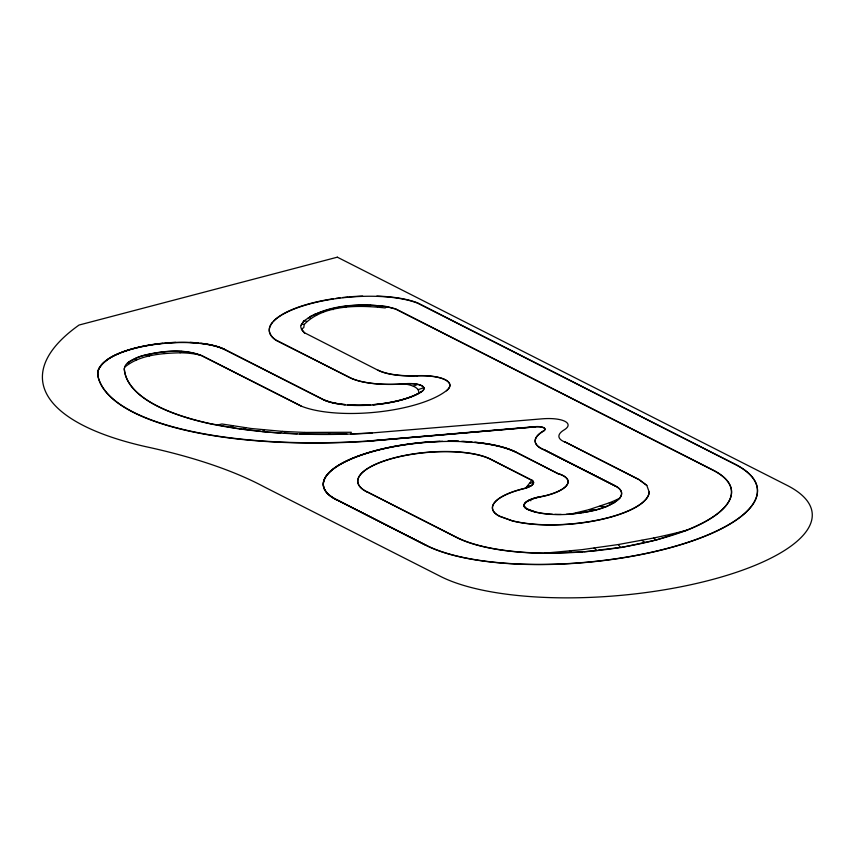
<?xml version="1.0" encoding="UTF-8"?>
<svg xmlns="http://www.w3.org/2000/svg" width="855" height="855" viewBox="0 0 855 855"><rect width="100%" height="100%" fill="white"/><g stroke="black" fill="none" stroke-linecap="round" stroke-linejoin="round"><path stroke-width="1.28" d="M646.786 485.458L639.091 479.719L564.845 441.853L639.07 479.548L646.765 485.287L649.202 492.053A80.135 26.088 -5.1 0 1 598.842 520.022A80.135 26.088 -5.1 0 1 512.081 520.845L499.63 516.356A56.954 18.543 -5.1 0 1 523.581 488.771L525.75 488.173A18.254 5.942 -5.1 0 0 531.917 480.307L490.588 459.135A71.168 23.171 -5.1 0 0 394.112 457.853A71.168 23.171 -5.1 0 0 366.742 491.678L456.666 537.506A147.263 47.944 -5.1 0 0 544.763 553.324C592.996 553.174 641.613 547.008 687.035 530.207A147.263 47.944 -5.1 0 0 712.942 470.186L395.609 309.04L386.92 306.763L385.188 307.939C359.153 305.096 323.671 304.262 304.23 324.43L303.792 327.604L301.42 329.218C310.13 338.666 298.245 328.299 301.227 324.943L304.027 320.711L301.238 325.124M372.117 433.1C318.274 436.05 263.832 434.778 210.854 423.941A263.265 85.714 -5.1 0 1 124.306 368.89C124.574 363.664 130.142 360.799 134.63 358.715A30.053 9.79 -5.1 0 1 147.017 354.558C164.865 350.678 184.445 348.819 201.812 355.616L301.291 406.136A83.79 27.275 -5.1 0 0 377.483 412.035A83.79 27.275 -5.1 0 0 446.524 390.564L446.545 390.746A37.502 12.205 -5.1 0 0 417.229 375.858A52.529 17.1 -5.1 0 1 378.134 370.311L304.551 332.777M359.228 306.272L359.485 305.096M329.816 432.694L328.491 434.255M124.691 367.19C139.365 354.921 161.264 353.286 180.084 352.794L181.346 351.373M558.123 473.542A42.119 13.712 -5.1 0 1 546.089 495.494L536.737 497.492A23.651 7.695 -5.1 0 0 524.607 503.638L524.115 505.914L527.065 509.153A50.648 16.491 -5.1 0 0 570.403 514.176C587.406 512.081 606.43 510.179 619.693 498.219A50.648 16.491 -5.1 0 0 615.215 485.993L544.571 449.869A52.326 17.036 -5.1 0 1 543.449 430.899L543.481 431.166A52.326 17.036 -5.1 0 0 544.603 450.136L615.215 485.993M369.296 306.25L370.546 305.032M377.333 306.774L378.626 305.524M564.856 442.024A33.751 10.987 -5.1 0 1 564.14 429.905A25.554 8.326 -5.1 0 0 564.877 421.301A25.554 8.326 -5.1 0 0 542.316 418.822L372.096 432.929L350.689 433.945L351.309 432.267L304.925 432.438L302.392 434.244L299.752 433.923M127.577 362.841L134.652 358.886A30.053 9.79 -5.1 0 1 147.039 354.729C164.876 350.849 184.456 348.99 201.823 355.787L301.291 406.136M246.037 427.831L243.493 429.274M264.484 429.937L261.993 431.529L268.267 432.064M304.925 432.438L282.684 431.401L280.087 432.972L269.517 432.202M272.499 322.228A81.717 26.601 -5.1 0 0 276.154 340.14L349.727 377.6A63.484 20.67 -5.1 0 0 405.056 383.82A18.97 6.177 -5.1 0 1 421.59 385.68A18.97 6.177 -5.1 0 1 421.152 391.996L415.445 394.978A57.531 18.735 -5.1 0 1 373.069 404.736M233.244 425.961L230.316 427.233M309.66 316.756C333.397 305.224 361.034 303.076 386.92 306.763L386.909 306.592C359.185 303.29 327.508 304.081 304.038 320.882L306.496 321.202M413.446 386.289L417.379 384.494M619.693 498.219A117.359 38.208 -5.1 0 1 609.316 502.836L588.924 509.666L570.403 514.176M418.042 389.666L423.77 387.743M366.742 491.678L456.656 537.335A147.263 47.944 -5.1 0 0 544.742 553.153L581.763 549.69L618.197 544.56L620.709 547.628L656.298 539.986L687.025 530.036A147.263 47.944 -5.1 0 0 712.92 470.004L395.598 308.869L386.909 306.592M499.63 516.356L499.619 516.185A56.954 18.543 -5.1 0 1 523.559 488.6L525.74 488.002A18.254 5.942 -5.1 0 0 531.896 480.136M527.065 509.153A23.651 7.695 -5.1 0 1 539.9 497.065L546.099 495.676A42.119 13.712 -5.1 0 0 558.144 473.713L517.564 452.851M618.197 544.56L653.477 538.03A292.773 95.322 -5.1 0 0 687.035 530.207L687.025 530.036M529.512 483.374L533.541 482.412M527.118 486.431L530.902 485.79M583.954 551.796L597.057 550.428L594.001 548.141M598.35 550.096L619.383 547.617M120.063 352.859A66.85 21.77 -5.1 0 0 106.971 359.827A90.406 29.433 -5.1 0 0 97.844 375.559A285.121 92.821 -5.1 0 0 368.003 441.02L535.08 426.645A9.768 3.185 -5.1 0 1 543.78 427.682A9.768 3.185 -5.1 0 1 543.459 430.995M368.003 441.116L535.102 426.912A9.768 3.185 -5.1 0 1 543.791 427.853A9.768 3.185 -5.1 0 1 543.481 431.166M97.844 375.559L97.865 375.826A285.121 92.821 -5.1 0 0 368.024 441.287L535.102 426.912M609.316 502.836L614.478 502.601M346.884 433.923L302.381 434.073M544.742 553.153L582.65 551.945M304.23 324.43L301.676 324.269M599.547 506.395L606.302 506.641M284.01 433.025L297.123 433.774M589.202 509.591L595.732 510.061M282.684 431.401L251.039 428.494L221.979 423.995L217.576 424.967M238.823 428.75L260.657 431.209M310.515 318.039L308.292 317.579M237.605 428.537L210.843 423.77A263.265 85.714 -5.1 0 1 124.285 368.708L124.306 368.89M528.924 500.261L530.966 500.667M316.884 314.758L314.811 314.17M127.587 363.012L129.479 363.482M528.005 509.227L534.909 511.718M499.619 516.185L512.06 520.674A80.135 26.088 -5.1 0 0 598.821 519.851A80.135 26.088 -5.1 0 0 649.191 491.882M323.147 312.353L321.555 311.594M376.873 296.087A81.717 26.601 -5.1 0 1 417.732 302.948L735.065 464.19A177.423 57.766 -5.1 0 1 666.836 548.504A177.423 57.766 -5.1 0 1 426.292 545.308L336.378 499.651A103.444 33.676 -5.1 0 1 341.915 463.367A103.444 33.676 -5.1 0 1 442.676 441.33M97.865 375.826A90.406 29.433 -5.1 0 1 106.993 360.094A66.85 21.77 -5.1 0 1 165.058 343.304A66.85 21.77 -5.1 0 1 224.897 349.727L324.376 400.247A57.531 18.735 -5.1 0 0 415.455 395.149L421.141 391.9A18.97 6.177 -5.1 0 0 421.579 385.584A18.97 6.177 -5.1 0 0 405.046 383.724A63.484 20.67 -5.1 0 1 349.716 377.504L276.176 340.408A81.717 26.601 -5.1 0 1 311.038 303.568A81.717 26.601 -5.1 0 1 417.753 303.226L735.076 464.361A177.423 57.766 -5.1 0 1 666.847 548.675A177.423 57.766 -5.1 0 1 426.303 545.479L336.378 499.555A103.444 33.676 -5.1 0 1 408.679 444.023M544.582 449.965L615.194 485.822A50.648 16.491 -5.1 0 1 583.473 512.455M336.4 499.822A103.444 33.676 -5.1 0 1 376.179 450.671A103.444 33.676 -5.1 0 1 516.42 452.53L558.144 473.713M366.752 491.849A71.168 23.171 -5.1 0 1 394.123 458.034A71.168 23.171 -5.1 0 1 490.599 459.317L531.917 480.307L525.74 488.002M581.507 511.632L583.484 512.637M201 343.283A66.85 21.77 -5.1 0 1 224.865 349.46L324.366 400.076A57.531 18.735 -5.1 0 0 330.254 402.085M149.475 355.969L147.017 354.558M136.597 359.87L134.63 358.715M336.378 499.555L426.303 545.479M333.087 309.681L331.954 308.698M641.881 540.36L644.82 542.391M569.462 551.069L571.343 552.309M653.477 538.03L656.298 539.986M345.805 307.469L345.27 306.336M164.577 353.51L164.299 351.726M539.9 497.065L539.879 496.798A23.651 7.695 -5.1 0 0 527.054 508.971A50.648 16.491 -5.1 0 0 552.351 514.261M516.42 452.53L516.399 452.263A103.444 33.676 -5.1 0 0 501.746 446.844M378.134 370.311L378.113 370.14A52.529 17.1 -5.1 0 0 417.219 375.687L417.229 375.858M418.234 393.524L418.245 393.695A34.04 11.083 -5.1 0 0 405.067 383.991L405.046 383.724M324.376 400.247L324.355 399.98A57.531 18.735 -5.1 0 0 330.244 401.989M200.017 354.921L200.038 355.092A45.026 14.663 -5.1 0 0 180.084 352.794M273.493 321.117A81.717 26.601 -5.1 0 1 280.964 315.228M282.129 314.512A81.717 26.601 -5.1 0 1 333.397 298.737M336.026 298.363A81.717 26.601 -5.1 0 1 340.001 297.839M342.663 297.519A81.717 26.601 -5.1 0 1 347.985 296.984M349.31 296.867A81.717 26.601 -5.1 0 1 362.638 296.087M421.141 391.9A57.531 18.735 -5.1 0 1 382.602 403.571M379.043 404.03A57.531 18.735 -5.1 0 1 373.058 404.639M369.456 404.896A57.531 18.735 -5.1 0 1 349.054 404.917M340.653 404.073A57.531 18.735 -5.1 0 0 345.367 404.629A57.531 18.735 -5.1 0 1 331.355 402.384M337.308 403.56A57.531 18.735 -5.1 0 1 331.345 402.288M121.314 352.378A66.85 21.77 -5.1 0 1 140.306 346.788M141.535 346.521A66.85 21.77 -5.1 0 1 155.428 344.116M157.812 343.806A66.85 21.77 -5.1 0 1 162.621 343.261M165.026 343.037A66.85 21.77 -5.1 0 1 175.863 342.374M189.992 342.417A66.85 21.77 -5.1 0 1 198.542 343.015A66.85 21.77 -5.1 0 0 165.036 343.133M582.202 512.658A50.648 16.491 -5.1 0 1 566.438 514.25M561.19 514.411A50.648 16.491 -5.1 0 1 554.842 514.357M411.223 443.681A103.444 33.676 -5.1 0 1 416.353 443.072M418.929 442.794A103.444 33.676 -5.1 0 1 439.983 441.319M447.999 441.137A103.444 33.676 -5.1 0 1 458.558 441.233M462.587 441.372A103.444 33.676 -5.1 0 1 471.757 441.939M475.551 442.281A103.444 33.676 -5.1 0 1 500.335 446.46M370.664 404.917A57.531 18.735 -5.1 0 1 347.814 404.928M163.839 343.24A66.85 21.77 -5.1 0 0 106.982 359.923A90.406 29.433 -5.1 0 0 97.855 375.655M199.717 343.229A66.85 21.77 -5.1 0 1 224.876 349.556M448.009 441.233A103.444 33.676 -5.1 0 1 458.569 441.33M461.262 441.415A103.444 33.676 -5.1 0 1 471.768 442.035M474.301 442.259A103.444 33.676 -5.1 0 1 516.409 452.359M417.219 375.687A37.502 12.205 -5.1 0 1 446.524 390.564M337.33 257.184L79.055 325.039A325.456 105.956 -5.1 0 0 145.681 446.641A559.961 182.307 -5.1 0 1 264.58 487.072L440.528 576.42A199.151 64.841 -5.1 0 0 710.526 580.011A199.151 64.841 -5.1 0 0 787.113 485.373L337.33 257.184"/></g></svg>
